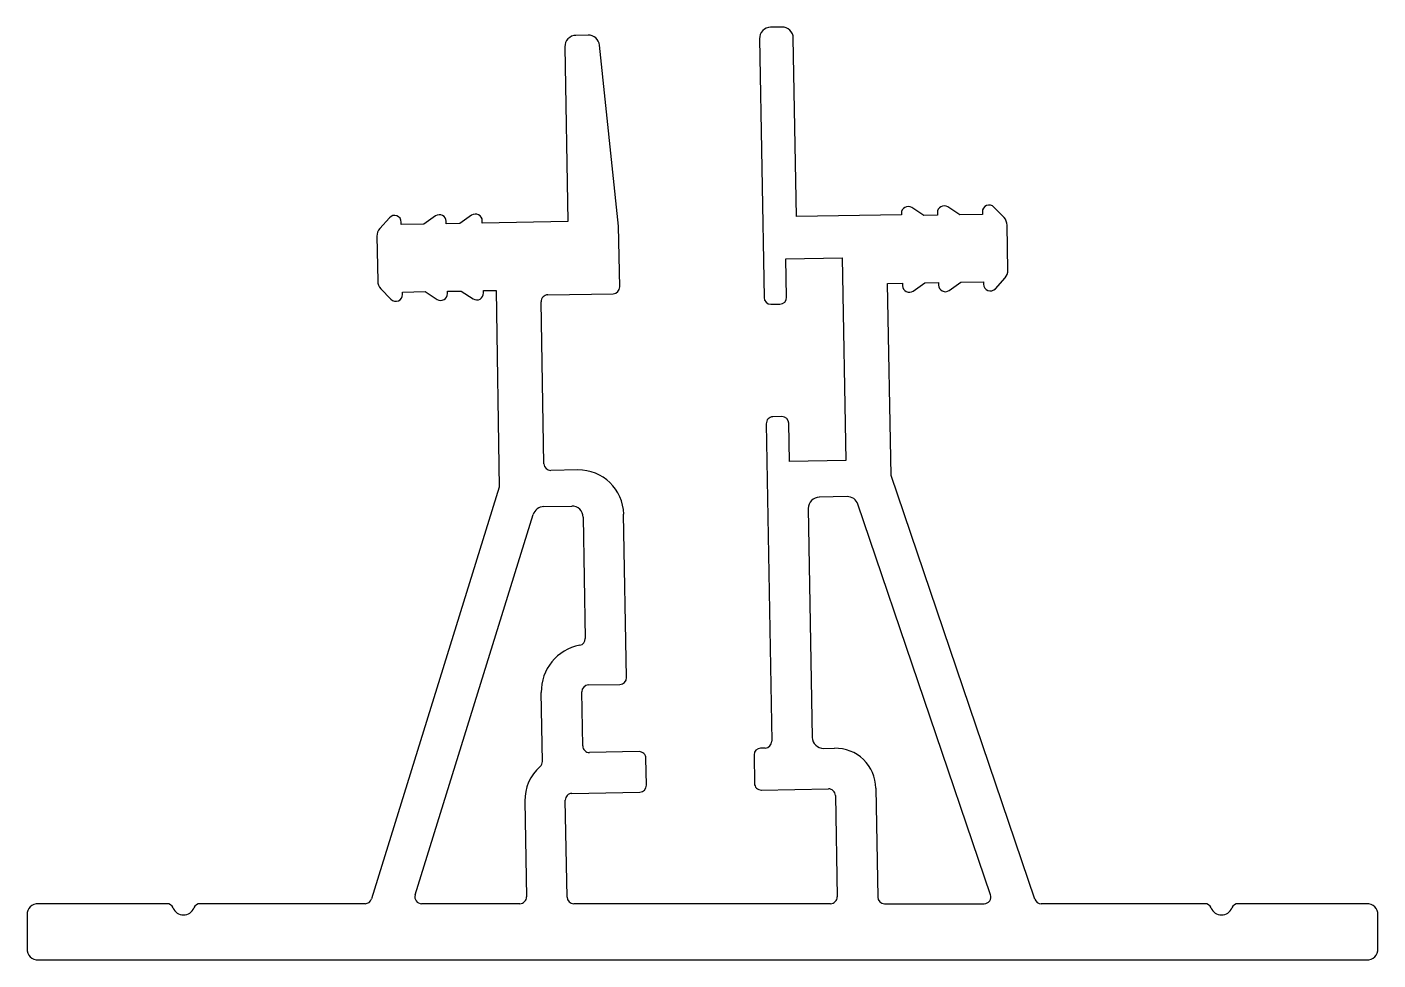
# Model space of a CAD drawing. Extents: x 635.1 to 695.1, y 474 to 515.4.
import ezdxf

# ---------------------------------------------------------------- set-up
doc = ezdxf.new("R2010")
doc.units = 0
doc.layers.get('0').update_dxf_attribs({"linetype": 'CONTINUOUS'})

msp = doc.modelspace()

# ---------------------------------------------------------------- linework, layer by layer
for p, q in [((668.601, 515.406), (668.101, 515.397)), ((659.996, 515.046), (659.454, 515.037)), ((667.609, 514.889), (667.81, 503.39)), ((669.249, 506.985), (669.109, 514.915)), ((658.963, 514.528), (659.097, 506.767)), ((661.352, 506.569), (660.502, 514.599)), ((653.224, 507.018), (652.705, 506.655)), ((654.824, 507.046), (654.305, 506.683)), ((673.908, 507.067), (669.249, 506.985)), ((673.907, 507.131), (673.908, 507.067)), ((674.901, 507.042), (674.37, 507.388)), ((675.508, 507.053), (674.901, 507.042)), ((675.506, 507.159), (675.508, 507.053)), ((676.5, 507.07), (675.969, 507.415)), ((677.507, 507.088), (676.5, 507.07)), ((677.505, 507.194), (677.507, 507.088)), ((678.467, 506.946), (678.02, 507.408)), ((651.175, 506.939), (650.744, 506.462)), ((651.699, 506.637), (651.697, 506.743)), ((652.705, 506.655), (651.699, 506.637)), ((653.698, 506.672), (653.696, 506.778)), ((654.305, 506.683), (653.698, 506.672)), ((655.297, 506.7), (655.296, 506.806)), ((659.097, 506.767), (655.297, 506.7)), ((661.399, 503.869), (661.352, 506.569)), ((678.643, 504.607), (678.608, 506.607)), ((650.615, 506.119), (650.65, 504.119)), ((668.78, 505.108), (671.28, 505.151)), ((668.81, 503.408), (668.78, 505.108)), ((671.28, 505.151), (671.437, 496.153)), ((673.3, 504.014), (673.961, 504.026)), ((673.449, 495.488), (673.3, 504.014)), ((673.961, 504.026), (673.963, 503.92)), ((674.435, 503.68), (674.953, 504.043)), ((674.953, 504.043), (675.56, 504.054)), ((675.56, 504.054), (675.562, 503.948)), ((676.034, 503.707), (676.553, 504.071)), ((676.553, 504.071), (677.559, 504.088)), ((677.559, 504.088), (677.561, 503.983)), ((678.084, 503.787), (678.514, 504.263)), ((650.791, 503.78), (651.238, 503.318)), ((651.751, 503.638), (652.758, 503.656)), ((651.753, 503.532), (651.751, 503.638)), ((652.758, 503.656), (653.289, 503.31)), ((653.751, 503.673), (654.357, 503.683)), ((653.752, 503.567), (653.751, 503.673)), ((654.357, 503.683), (654.888, 503.338)), ((655.35, 503.701), (655.906, 503.71)), ((655.352, 503.595), (655.35, 503.701)), ((655.906, 503.71), (656.053, 494.975)), ((658.205, 503.513), (661.104, 503.564)), ((658.036, 496.009), (657.91, 503.208)), ((668.115, 503.096), (668.515, 503.103)), ((668.602, 498.103), (668.203, 498.096)), ((667.908, 497.791), (668.154, 483.693)), ((668.937, 496.109), (668.908, 497.809)), ((659.541, 495.736), (658.341, 495.715)), ((671.437, 496.153), (668.937, 496.109)), ((679.837, 476.679), (673.449, 495.488)), ((656.053, 494.975), (650.375, 476.687)), ((671.498, 494.553), (670.265, 494.532)), ((658.029, 494.109), (659.268, 494.131)), ((669.774, 494.023), (669.951, 483.862)), ((677.871, 476.872), (671.98, 494.214)), ((652.315, 476.865), (657.56, 493.757)), ((659.777, 493.64), (659.871, 488.253)), ((661.702, 486.519), (661.575, 493.771)), ((660.01, 486.189), (661.407, 486.213)), ((657.966, 482.795), (657.915, 485.854)), ((659.755, 483.484), (659.715, 485.884)), ((662.259, 483.228), (660.06, 483.189)), ((667.364, 483.08), (667.384, 481.817)), ((667.859, 483.388), (667.659, 483.385)), ((670.46, 483.371), (670.942, 483.379)), ((662.584, 481.733), (662.564, 482.933)), ((659.279, 481.375), (662.29, 481.428)), ((667.689, 481.522), (670.673, 481.574)), ((670.978, 481.28), (671.057, 476.781)), ((672.773, 481.611), (672.857, 476.77)), ((657.185, 481.027), (657.259, 476.781)), ((659.059, 476.77), (658.984, 481.07)), ((641.285, 476.476), (635.576, 476.476)), ((650.089, 476.476), (642.768, 476.476)), ((656.959, 476.476), (652.602, 476.476)), ((670.757, 476.476), (659.359, 476.476)), ((673.157, 476.476), (677.587, 476.476)), ((687.385, 476.476), (680.121, 476.476)), ((694.576, 476.476), (688.868, 476.476)), ((635.076, 475.976), (635.076, 474.476)), ((695.076, 474.476), (695.076, 475.976)), ((635.576, 473.976), (694.576, 473.976))]:
    msp.add_line(p, q)
for centre, radius, start, end in [((668.609, 514.906), 0.5, 1, 91), ((659.462, 514.537), 0.5, 91, 181), ((660.005, 514.547), 0.5, 6.04245, 91), ((668.109, 514.897), 0.5, 91, 181), ((651.397, 506.738), 0.3, 1, 137.89572), ((653.396, 506.773), 0.3, 1, 125.00838), ((654.996, 506.801), 0.3, 1, 125.00838), ((674.207, 507.136), 0.3, 56.99162, 181), ((675.806, 507.164), 0.3, 56.99162, 181), ((677.805, 507.199), 0.3, 44.10428, 181), ((651.115, 506.127), 0.5, 137.89572, 181), ((678.108, 506.598), 0.5, 1, 44.10428), ((678.143, 504.599), 0.5, 317.89572, 1), ((651.15, 504.128), 0.5, 181, 224.10428), ((651.453, 503.527), 0.3, 224.10428, 1), ((653.452, 503.562), 0.3, 236.99162, 1), ((655.052, 503.59), 0.3, 236.99162, 1), ((658.21, 503.213), 0.3, 91, 181), ((661.099, 503.864), 0.3, 271, 1), ((668.51, 503.403), 0.3, 271, 1), ((674.263, 503.925), 0.3, 181, 305.00838), ((675.862, 503.953), 0.3, 181, 305.00838), ((677.861, 503.988), 0.3, 181, 317.89572), ((668.11, 503.396), 0.3, 181, 271), ((668.208, 497.797), 0.3, 91, 181), ((668.608, 497.803), 0.3, 1, 91), ((658.336, 496.015), 0.3, 181, 271), ((659.576, 493.736), 2, 1, 91), ((670.274, 494.032), 0.5, 91, 181), ((671.507, 494.054), 0.5, 18.76025, 91), ((658.038, 493.609), 0.5, 91.0144, 162.75108), ((659.277, 493.631), 0.5, 1, 91.0144), ((660.015, 485.889), 2.1, 100.64985, 180.95361), ((659.571, 488.248), 0.3, 280.64985, 1), ((660.015, 485.889), 0.3, 91, 180.95361), ((661.402, 486.513), 0.3, 271, 1), ((667.854, 483.688), 0.3, 271, 1), ((670.451, 483.871), 0.5, 181, 271), ((660.055, 483.489), 0.3, 180.95361, 271), ((662.264, 482.928), 0.3, 0.95361, 91), ((667.664, 483.085), 0.3, 91, 180.90263), ((670.973, 481.58), 1.8, 0.99992, 91), ((659.185, 481.062), 2, 131.31496, 181), ((657.666, 482.79), 0.3, 311.31496, 0.95361), ((667.684, 481.822), 0.3, 180.90263, 271.00002), ((659.284, 481.075), 0.3, 91, 181), ((662.284, 481.728), 0.3, 271, 0.95361), ((670.678, 481.274), 0.3, 0.99992, 91.00002), ((635.576, 475.976), 0.5, 90, 180), ((641.285, 476.176), 0.3, 22.02431, 90), ((642.768, 476.176), 0.3, 90, 157.97569), ((650.089, 476.776), 0.3, 270, 342.75108), ((652.602, 476.776), 0.3, 162.75108, 270), ((656.959, 476.776), 0.3, 270, 1), ((659.359, 476.776), 0.3, 181, 270), ((670.757, 476.776), 0.3, 270, 0.99992), ((673.157, 476.776), 0.3, 180.99992, 270), ((677.587, 476.776), 0.3, 270, 18.76025), ((680.121, 476.776), 0.3, 198.76025, 270), ((687.385, 476.176), 0.3, 22.02431, 90), ((688.868, 476.176), 0.3, 90, 157.97569), ((694.576, 475.976), 0.5, 360, 90), ((642.026, 476.476), 0.5, 202.02431, 337.97569), ((688.126, 476.476), 0.5, 202.02431, 337.97569), ((635.576, 474.476), 0.5, 180, 270), ((694.576, 474.476), 0.5, 270, 0)]:
    msp.add_arc(centre, radius, start, end)

doc.saveas('drawing.dxf')
